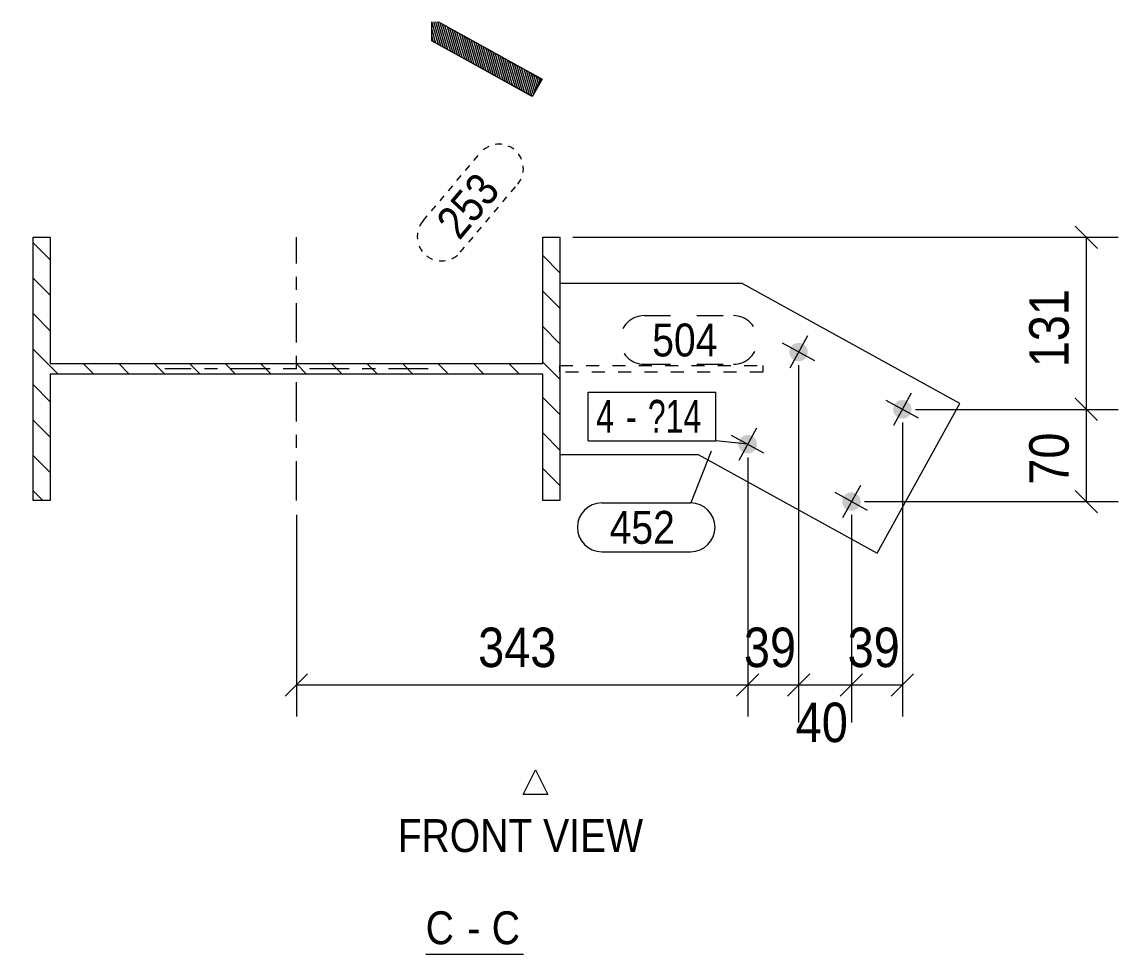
# Model space of a CAD drawing. Header units: millimetres. Extents: x 2 to 825, y 1 to 579.
# Drawn here: x 551.9 to 635.2, y 262.8 to 333.6 of the extents above; entities that cross this region are included whole.
import ezdxf

# ---------------------------------------------------------------- set-up
doc = ezdxf.new("R2010")
doc.units = ezdxf.units.MM
for name, pattern in [('XKITLINE00', [0]), ('XKITLINE01', [4, 1, -1, 1, -1]), ('XKITLINE02', [4, 2, -2]), ('XKITLINE03', [6, 3, -1, 1, -1]), ('XKITLINE04', [3, 0.5, -0.5, 0.5, -0.5, 0.5, -0.5])]:
    doc.linetypes.add(name, pattern=pattern)
for name, color, linetype, lineweight in [('Bolt', 3, 'Continuous', 0), ('BoltMark', 7, 'Continuous', 0), ('Dimensions', 7, 'Continuous', 0), ('OtherObjectType', 7, 'Continuous', 0), ('Part', 2, 'Continuous', 0), ('PartMark', 7, 'Continuous', 0)]:
    doc.layers.add(name, color=color, linetype=linetype, lineweight=lineweight)
doc.styles.add('ARIAL', font='ARIAL.TTF')
doc.styles.add('ARIAL_NARROW', font='ARIALN.TTF')

# ---------------------------------------------------------------- blocks, each defined once
blk = doc.blocks.new('*A10')
at = {"layer": 'Part', "color": 7, "linetype": 'XKITLINE00', "lineweight": 0}
for p, q in [((592.783, 317.272), (592.783, 317.272)), ((592.783, 317.272), (592.783, 317.272)), ((554.083, 315.561), (552.783, 316.861)), ((592.783, 314.578), (591.483, 315.878)), ((554.083, 312.867), (552.783, 314.167)), ((592.783, 311.884), (591.483, 313.184)), ((554.083, 310.173), (552.783, 311.473)), ((592.783, 309.19), (591.483, 310.49)), ((554.689, 306.872), (552.783, 308.779)), ((557.383, 306.872), (556.583, 307.672)), ((560.078, 306.872), (559.278, 307.672)), ((562.772, 306.872), (561.972, 307.672)), ((565.466, 306.872), (564.666, 307.672)), ((568.16, 306.872), (567.36, 307.672)), ((570.854, 306.872), (570.054, 307.672)), ((573.548, 306.872), (572.748, 307.672)), ((576.242, 306.872), (575.442, 307.672)), ((578.936, 306.872), (578.136, 307.672)), ((581.63, 306.872), (580.83, 307.672)), ((584.324, 306.872), (583.524, 307.672)), ((587.018, 306.872), (586.218, 307.672)), ((589.712, 306.872), (588.912, 307.672)), ((592.783, 306.496), (591.483, 307.796)), ((554.083, 304.785), (552.783, 306.085)), ((592.783, 303.802), (591.483, 305.102)), ((554.083, 302.091), (552.783, 303.391)), ((592.783, 301.108), (591.483, 302.408)), ((554.083, 299.397), (552.783, 300.697)), ((592.783, 298.414), (591.483, 299.714)), ((553.513, 297.272), (552.783, 298.003))]:
    blk.add_line(p, q, dxfattribs=at)
blk = doc.blocks.new('*A11')
at = {"layer": 'Part', "color": 7, "linetype": 'XKITLINE00', "lineweight": 0}
for p, q in [((583.557, 331.928), (583.065, 333.632)), ((583.375, 332.029), (583.065, 333.103)), ((583.739, 331.828), (583.218, 333.632)), ((583.921, 331.727), (583.371, 333.632)), ((584.103, 331.627), (583.524, 333.632)), ((584.285, 331.527), (583.696, 333.567)), ((584.467, 331.426), (583.878, 333.467)), ((584.649, 331.326), (584.06, 333.366)), ((584.831, 331.225), (584.242, 333.266)), ((585.013, 331.125), (584.424, 333.166)), ((585.195, 331.025), (584.606, 333.065)), ((583.193, 332.129), (583.065, 332.573)), ((585.377, 330.924), (584.788, 332.965)), ((585.559, 330.824), (584.97, 332.864)), ((585.741, 330.723), (585.152, 332.764)), ((585.923, 330.623), (585.334, 332.664)), ((586.105, 330.523), (585.516, 332.563)), ((586.287, 330.422), (585.697, 332.463)), ((586.469, 330.322), (585.879, 332.362)), ((586.651, 330.221), (586.061, 332.262)), ((586.833, 330.121), (586.243, 332.162)), ((587.015, 330.02), (586.425, 332.061)), ((587.197, 329.92), (586.607, 331.961)), ((587.379, 329.82), (586.789, 331.86)), ((587.561, 329.719), (586.971, 331.76)), ((587.743, 329.619), (587.153, 331.659)), ((587.925, 329.518), (587.335, 331.559)), ((588.107, 329.418), (587.517, 331.459)), ((588.289, 329.318), (587.699, 331.358)), ((588.471, 329.217), (587.881, 331.258)), ((588.653, 329.117), (588.063, 331.157)), ((588.835, 329.016), (588.245, 331.057)), ((589.017, 328.916), (588.427, 330.957)), ((589.198, 328.816), (588.609, 330.856)), ((589.38, 328.715), (588.791, 330.756)), ((589.562, 328.615), (588.973, 330.655)), ((589.744, 328.514), (589.155, 330.555)), ((589.926, 328.414), (589.337, 330.455)), ((590.108, 328.313), (589.519, 330.354)), ((590.29, 328.213), (589.701, 330.254)), ((590.472, 328.113), (589.883, 330.153)), ((590.654, 328.012), (590.065, 330.053)), ((590.78, 328.108), (590.247, 329.952)), ((590.881, 328.288), (590.429, 329.852)), ((590.981, 328.469), (590.611, 329.752)), ((591.082, 328.65), (590.793, 329.651)), ((591.183, 328.83), (590.975, 329.551)), ((591.284, 329.011), (591.157, 329.45)), ((591.384, 329.192), (591.339, 329.35))]:
    blk.add_line(p, q, dxfattribs=at)
blk = doc.blocks.new('*A90')
at = {"layer": 'Bolt'}
for points in [[(610.551, 307.956), (610.522, 307.974), (610.494, 307.995), (610.467, 308.016), (610.442, 308.039), (610.417, 308.063), (610.394, 308.088), (610.372, 308.114), (610.351, 308.142), (610.332, 308.17), (610.314, 308.199), (610.297, 308.23), (610.282, 308.26), (610.269, 308.292), (610.257, 308.324), (610.246, 308.357), (610.238, 308.39), (610.23, 308.424), (610.225, 308.458), (610.221, 308.492), (610.219, 308.526), (610.219, 308.561), (610.22, 308.595), (610.223, 308.629), (610.228, 308.663), (610.234, 308.697), (610.242, 308.73), (610.252, 308.763), (610.263, 308.796), (610.276, 308.828), (610.29, 308.859), (610.306, 308.889), (610.323, 308.919), (610.342, 308.948), (610.362, 308.976), (610.384, 309.003), (610.407, 309.028), (610.431, 309.053), (610.456, 309.076), (610.482, 309.098), (610.509, 309.119), (610.538, 309.138), (610.567, 309.156), (610.597, 309.173), (610.628, 309.188), (610.66, 309.201), (610.692, 309.213), (610.725, 309.224), (610.758, 309.232), (610.791, 309.239), (610.825, 309.245), (610.86, 309.249), (610.894, 309.251), (610.928, 309.251), (610.963, 309.25), (610.997, 309.247), (611.031, 309.242), (611.065, 309.236), (611.098, 309.228), (611.131, 309.218), (611.163, 309.207), (611.195, 309.194), (611.227, 309.18), (611.257, 309.164), (611.287, 309.147), (611.316, 309.128), (611.343, 309.108), (611.37, 309.086), (611.396, 309.063), (611.42, 309.039), (611.444, 309.014), (611.466, 308.988), (611.487, 308.961), (611.506, 308.932), (611.524, 308.903), (611.541, 308.873), (611.556, 308.842), (611.569, 308.81), (611.581, 308.778), (611.591, 308.745), (611.6, 308.712), (611.607, 308.678), (611.613, 308.645), (611.616, 308.61), (611.618, 308.576), (611.619, 308.542), (611.617, 308.507), (611.614, 308.473), (611.61, 308.439), (611.603, 308.405), (611.595, 308.372), (611.586, 308.339), (611.575, 308.306), (611.562, 308.275), (611.547, 308.243), (611.532, 308.213), (611.514, 308.183), (611.496, 308.154), (611.475, 308.127), (611.454, 308.1), (611.431, 308.074), (611.407, 308.05), (611.382, 308.026), (611.356, 308.004), (611.328, 307.983), (611.3, 307.964), (611.271, 307.946), (611.24, 307.929), (611.21, 307.914), (611.178, 307.901), (611.146, 307.889), (611.113, 307.879), (611.08, 307.87), (611.046, 307.863), (611.012, 307.857), (610.978, 307.854), (610.944, 307.852), (610.909, 307.851), (610.875, 307.853), (610.841, 307.856), (610.807, 307.86), (610.773, 307.867), (610.74, 307.875), (610.707, 307.884), (610.674, 307.895), (610.642, 307.908), (610.611, 307.922), (610.581, 307.938)], [(618.43, 303.606), (618.401, 303.625), (618.374, 303.645), (618.347, 303.667), (618.321, 303.69), (618.296, 303.714), (618.273, 303.739), (618.251, 303.765), (618.23, 303.793), (618.211, 303.821), (618.193, 303.85), (618.176, 303.88), (618.161, 303.911), (618.148, 303.943), (618.136, 303.975), (618.126, 304.008), (618.117, 304.041), (618.11, 304.075), (618.104, 304.109), (618.101, 304.143), (618.099, 304.177), (618.098, 304.211), (618.099, 304.246), (618.102, 304.28), (618.107, 304.314), (618.113, 304.348), (618.121, 304.381), (618.131, 304.414), (618.142, 304.447), (618.155, 304.478), (618.169, 304.51), (618.185, 304.54), (618.203, 304.57), (618.221, 304.599), (618.242, 304.626), (618.263, 304.653), (618.286, 304.679), (618.31, 304.703), (618.335, 304.727), (618.361, 304.749), (618.389, 304.77), (618.417, 304.789), (618.446, 304.807), (618.476, 304.824), (618.507, 304.839), (618.539, 304.852), (618.571, 304.864), (618.604, 304.874), (618.637, 304.883), (618.671, 304.89), (618.705, 304.896), (618.739, 304.899), (618.773, 304.901), (618.808, 304.902), (618.842, 304.901), (618.876, 304.898), (618.91, 304.893), (618.944, 304.887), (618.977, 304.879), (619.01, 304.869), (619.043, 304.858), (619.075, 304.845), (619.106, 304.831), (619.136, 304.815), (619.166, 304.797), (619.195, 304.779), (619.223, 304.758), (619.249, 304.737), (619.275, 304.714), (619.3, 304.69), (619.323, 304.665), (619.345, 304.639), (619.366, 304.611), (619.385, 304.583), (619.403, 304.554), (619.42, 304.523), (619.435, 304.493), (619.448, 304.461), (619.46, 304.429), (619.471, 304.396), (619.479, 304.363), (619.486, 304.329), (619.492, 304.295), (619.496, 304.261), (619.498, 304.227), (619.498, 304.192), (619.497, 304.158), (619.494, 304.124), (619.489, 304.09), (619.483, 304.056), (619.475, 304.023), (619.465, 303.99), (619.454, 303.957), (619.441, 303.925), (619.427, 303.894), (619.411, 303.864), (619.394, 303.834), (619.375, 303.805), (619.355, 303.777), (619.333, 303.751), (619.31, 303.725), (619.286, 303.7), (619.261, 303.677), (619.235, 303.655), (619.207, 303.634), (619.179, 303.615), (619.15, 303.597), (619.12, 303.58), (619.089, 303.565), (619.057, 303.552), (619.025, 303.54), (618.992, 303.529), (618.959, 303.521), (618.925, 303.514), (618.891, 303.508), (618.857, 303.504), (618.823, 303.502), (618.789, 303.502), (618.754, 303.503), (618.72, 303.506), (618.686, 303.511), (618.652, 303.517), (618.619, 303.525), (618.586, 303.535), (618.553, 303.546), (618.522, 303.559), (618.49, 303.573), (618.46, 303.589)], [(606.685, 300.952), (606.656, 300.971), (606.628, 300.991), (606.601, 301.012), (606.576, 301.035), (606.551, 301.059), (606.528, 301.084), (606.506, 301.111), (606.485, 301.138), (606.466, 301.166), (606.448, 301.196), (606.431, 301.226), (606.416, 301.257), (606.402, 301.288), (606.391, 301.32), (606.38, 301.353), (606.371, 301.386), (606.364, 301.42), (606.359, 301.454), (606.355, 301.488), (606.353, 301.522), (606.353, 301.557), (606.354, 301.591), (606.357, 301.625), (606.362, 301.659), (606.368, 301.693), (606.376, 301.727), (606.386, 301.76), (606.397, 301.792), (606.41, 301.824), (606.424, 301.855), (606.44, 301.886), (606.457, 301.915), (606.476, 301.944), (606.496, 301.972), (606.518, 301.999), (606.54, 302.024), (606.564, 302.049), (606.59, 302.072), (606.616, 302.094), (606.643, 302.115), (606.672, 302.135), (606.701, 302.153), (606.731, 302.169), (606.762, 302.184), (606.794, 302.198), (606.826, 302.21), (606.859, 302.22), (606.892, 302.229), (606.925, 302.236), (606.959, 302.241), (606.994, 302.245), (607.028, 302.247), (607.062, 302.247), (607.097, 302.246), (607.131, 302.243), (607.165, 302.238), (607.199, 302.232), (607.232, 302.224), (607.265, 302.214), (607.297, 302.203), (607.329, 302.19), (607.361, 302.176), (607.391, 302.16), (607.421, 302.143), (607.449, 302.124), (607.477, 302.104), (607.504, 302.082), (607.53, 302.06), (607.554, 302.036), (607.578, 302.01), (607.6, 301.984), (607.621, 301.957), (607.64, 301.928), (607.658, 301.899), (607.674, 301.869), (607.69, 301.838), (607.703, 301.806), (607.715, 301.774), (607.725, 301.741), (607.734, 301.708), (607.741, 301.675), (607.746, 301.641), (607.75, 301.607), (607.752, 301.572), (607.753, 301.538), (607.751, 301.504), (607.748, 301.469), (607.744, 301.435), (607.737, 301.402), (607.729, 301.368), (607.72, 301.335), (607.709, 301.303), (607.696, 301.271), (607.681, 301.24), (607.666, 301.209), (607.648, 301.179), (607.629, 301.151), (607.609, 301.123), (607.588, 301.096), (607.565, 301.07), (607.541, 301.046), (607.516, 301.022), (607.489, 301), (607.462, 300.98), (607.434, 300.96), (607.404, 300.942), (607.374, 300.926), (607.343, 300.911), (607.312, 300.897), (607.28, 300.885), (607.247, 300.875), (607.214, 300.866), (607.18, 300.859), (607.146, 300.854), (607.112, 300.85), (607.078, 300.848), (607.043, 300.847), (607.009, 300.849), (606.975, 300.852), (606.941, 300.856), (606.907, 300.863), (606.874, 300.871), (606.841, 300.88), (606.808, 300.891), (606.776, 300.904), (606.745, 300.919), (606.714, 300.934)], [(614.564, 296.603), (614.535, 296.621), (614.508, 296.641), (614.481, 296.663), (614.455, 296.686), (614.43, 296.71), (614.407, 296.735), (614.385, 296.761), (614.364, 296.789), (614.345, 296.817), (614.327, 296.846), (614.31, 296.876), (614.295, 296.907), (614.282, 296.939), (614.27, 296.971), (614.26, 297.004), (614.251, 297.037), (614.244, 297.071), (614.238, 297.105), (614.235, 297.139), (614.233, 297.173), (614.232, 297.207), (614.233, 297.242), (614.236, 297.276), (614.241, 297.31), (614.247, 297.344), (614.255, 297.377), (614.265, 297.41), (614.276, 297.443), (614.289, 297.475), (614.303, 297.506), (614.319, 297.536), (614.337, 297.566), (614.355, 297.595), (614.375, 297.623), (614.397, 297.649), (614.42, 297.675), (614.444, 297.7), (614.469, 297.723), (614.495, 297.745), (614.523, 297.766), (614.551, 297.785), (614.58, 297.803), (614.61, 297.82), (614.641, 297.835), (614.673, 297.848), (614.705, 297.86), (614.738, 297.871), (614.771, 297.879), (614.805, 297.886), (614.839, 297.892), (614.873, 297.896), (614.907, 297.898), (614.942, 297.898), (614.976, 297.897), (615.01, 297.894), (615.044, 297.889), (615.078, 297.883), (615.111, 297.875), (615.144, 297.865), (615.177, 297.854), (615.209, 297.841), (615.24, 297.827), (615.27, 297.811), (615.3, 297.794), (615.329, 297.775), (615.357, 297.755), (615.383, 297.733), (615.409, 297.71), (615.434, 297.686), (615.457, 297.661), (615.479, 297.635), (615.5, 297.607), (615.519, 297.579), (615.537, 297.55), (615.554, 297.52), (615.569, 297.489), (615.582, 297.457), (615.594, 297.425), (615.605, 297.392), (615.613, 297.359), (615.62, 297.325), (615.626, 297.291), (615.63, 297.257), (615.632, 297.223), (615.632, 297.189), (615.631, 297.154), (615.628, 297.12), (615.623, 297.086), (615.617, 297.052), (615.609, 297.019), (615.599, 296.986), (615.588, 296.953), (615.575, 296.921), (615.561, 296.89), (615.545, 296.86), (615.528, 296.83), (615.509, 296.801), (615.489, 296.773), (615.467, 296.747), (615.444, 296.721), (615.42, 296.696), (615.395, 296.673), (615.369, 296.651), (615.341, 296.63), (615.313, 296.611), (615.284, 296.593), (615.254, 296.576), (615.223, 296.561), (615.191, 296.548), (615.159, 296.536), (615.126, 296.525), (615.093, 296.517), (615.059, 296.51), (615.025, 296.504), (614.991, 296.501), (614.957, 296.498), (614.923, 296.498), (614.888, 296.499), (614.854, 296.502), (614.82, 296.507), (614.786, 296.513), (614.753, 296.521), (614.72, 296.531), (614.687, 296.542), (614.655, 296.555), (614.624, 296.569), (614.594, 296.585)]]:
    blk.add_hatch(color=3, dxfattribs=at).paths.add_polyline_path(points, flags=17)
at = {"layer": 'Bolt', "color": 3, "linetype": 'XKITLINE00', "lineweight": 0}
for p, q in [((611.595, 309.777), (610.242, 307.325)), ((612.144, 307.875), (609.693, 309.228)), ((620.024, 303.525), (617.572, 304.878)), ((619.475, 305.428), (618.122, 302.976)), ((608.278, 300.871), (605.827, 302.224)), ((607.729, 302.773), (606.376, 300.322)), ((615.609, 298.424), (614.256, 295.972)), ((616.158, 296.521), (613.706, 297.875))]:
    blk.add_line(p, q, dxfattribs=at)
blk = doc.blocks.new('*A91')
at = {"layer": 'Part', "color": 2, "linetype": 'XKITLINE00', "lineweight": 0}
for p, q in [((552.783, 297.272), (552.783, 317.272)), ((552.783, 317.272), (554.083, 317.272)), ((554.083, 317.272), (554.083, 307.672)), ((591.483, 307.672), (591.483, 317.272)), ((591.483, 317.272), (592.783, 317.272)), ((592.783, 317.272), (592.783, 297.272)), ((554.083, 307.672), (591.483, 307.672)), ((591.483, 306.872), (554.083, 306.872)), ((554.083, 306.872), (554.083, 297.272)), ((591.483, 297.272), (591.483, 306.872)), ((554.083, 297.272), (552.783, 297.272)), ((592.783, 297.272), (591.483, 297.272))]:
    blk.add_line(p, q, dxfattribs=at)
at = {"layer": 'Part', "color": 7, "linetype": 'XKITLINE03', "lineweight": 0}
for p, q in [((572.783, 297.272), (572.783, 317.272)), ((582.783, 307.272), (562.783, 307.272))]:
    blk.add_line(p, q, dxfattribs=at)
blk = doc.blocks.new('*A92')
at = {"layer": 'Part', "color": 2, "linetype": 'XKITLINE00', "lineweight": 0}
for p, q in [((606.633, 313.772), (592.783, 313.772)), ((623.158, 304.651), (606.633, 313.772)), ((616.876, 293.27), (623.158, 304.651)), ((592.783, 300.772), (603.284, 300.772)), ((603.284, 300.772), (616.876, 293.27))]:
    blk.add_line(p, q, dxfattribs=at)
at = {"layer": 'Part', "color": 7, "linetype": 'XKITLINE01', "lineweight": 0}
blk.add_line((592.783, 313.772), (592.783, 300.772), dxfattribs=at)
blk = doc.blocks.new('*A93')
at = {"layer": 'Part', "color": 7, "linetype": 'XKITLINE01', "lineweight": 0}
for p, q in [((592.782, 307.022), (592.782, 307.522)), ((592.782, 307.522), (592.783, 307.522)), ((592.782, 307.522), (608.213, 307.522)), ((608.213, 307.522), (608.213, 307.022)), ((608.213, 307.022), (592.782, 307.022))]:
    blk.add_line(p, q, dxfattribs=at)
blk = doc.blocks.new('*A94')
at = {"layer": 'Part', "color": 2, "linetype": 'XKITLINE00', "lineweight": 0}
for p, q in [((583.065, 332.2), (583.065, 333.632)), ((583.578, 333.632), (591.441, 329.293)), ((590.625, 327.982), (583.065, 332.2)), ((583.065, 332.2), (590.709, 327.982)), ((591.441, 329.293), (590.709, 327.982)), ((590.709, 327.982), (590.625, 327.982))]:
    blk.add_line(p, q, dxfattribs=at)
at = {"layer": 'Part', "color": 7, "linetype": 'XKITLINE01', "lineweight": 0}
for p, q in [((583.573, 333.632), (591.349, 329.293)), ((591.349, 329.293), (590.625, 327.982)), ((591.441, 329.293), (591.349, 329.293))]:
    blk.add_line(p, q, dxfattribs=at)
blk = doc.blocks.new('*A259')
at = {"layer": 'Dimensions', "color": 7, "linetype": 'XKITLINE00', "lineweight": 0}
for p, q in [((631.934, 305.05), (633.631, 303.353)), ((619.798, 304.202), (635.183, 304.202)), ((632.783, 297.198), (632.783, 304.202)), ((631.934, 298.047), (633.631, 296.35)), ((615.932, 297.198), (635.183, 297.198))]:
    blk.add_line(p, q, dxfattribs=at)
at = {"layer": 'Dimensions', "color": 3}
for p in [(632.783, 304.202), (632.783, 297.198)]:
    blk.add_point(p, dxfattribs=at)
at = {"layer": 'Dimensions', "color": 3, "style": 'ARIAL', "width": 0.85}
blk.add_text('70', height=3, rotation=90.00021, dxfattribs=at).set_placement((631.433, 298.475))
blk = doc.blocks.new('*A260')
at = {"layer": 'Dimensions', "color": 7, "linetype": 'XKITLINE00', "lineweight": 0}
for p, q in [((631.934, 318.121), (633.631, 316.424)), ((593.783, 317.272), (635.183, 317.272)), ((632.783, 304.202), (632.783, 317.272)), ((631.934, 305.05), (633.631, 303.353)), ((619.798, 304.202), (635.183, 304.202))]:
    blk.add_line(p, q, dxfattribs=at)
at = {"layer": 'Dimensions', "color": 3}
for p in [(632.783, 317.272), (632.783, 304.202)]:
    blk.add_point(p, dxfattribs=at)
at = {"layer": 'Dimensions', "color": 3, "style": 'ARIAL', "width": 0.85}
blk.add_text('131', height=3, rotation=90.00021, dxfattribs=at).set_placement((631.433, 307.399))
blk = doc.blocks.new('*A261')
at = {"layer": 'Dimensions', "color": 7, "linetype": 'XKITLINE00', "lineweight": 0}
for p, q in [((607.053, 300.547), (607.053, 280.872)), ((572.783, 296.198), (572.783, 280.872)), ((573.631, 284.121), (571.934, 282.424)), ((607.901, 284.121), (606.204, 282.424)), ((572.783, 283.272), (607.053, 283.272))]:
    blk.add_line(p, q, dxfattribs=at)
at = {"layer": 'Dimensions', "color": 3}
for p in [(572.783, 283.272), (607.053, 283.272)]:
    blk.add_point(p, dxfattribs=at)
at = {"layer": 'Dimensions', "color": 3, "style": 'ARIAL', "width": 0.85}
blk.add_text('343', height=3, dxfattribs=at).set_placement((586.58, 284.622))
blk = doc.blocks.new('*A262')
at = {"layer": 'Dimensions', "color": 7, "linetype": 'XKITLINE00', "lineweight": 0}
for p, q in [((610.919, 307.551), (610.919, 280.872)), ((607.053, 300.547), (607.053, 280.872)), ((607.901, 284.121), (606.204, 282.424)), ((611.767, 284.121), (610.07, 282.424)), ((607.053, 283.272), (610.919, 283.272))]:
    blk.add_line(p, q, dxfattribs=at)
at = {"layer": 'Dimensions', "color": 3}
for p in [(607.053, 283.272), (610.919, 283.272)]:
    blk.add_point(p, dxfattribs=at)
at = {"layer": 'Dimensions', "color": 3, "style": 'ARIAL', "width": 0.85}
blk.add_text('39', height=3, dxfattribs=at).set_placement((606.761, 284.622))
blk = doc.blocks.new('*A263')
at = {"layer": 'Dimensions', "color": 7, "linetype": 'XKITLINE00', "lineweight": 0}
for p, q in [((610.919, 307.551), (610.919, 280.422)), ((614.932, 296.198), (614.932, 280.422)), ((611.767, 284.121), (610.07, 282.424)), ((615.781, 284.121), (614.084, 282.424)), ((610.919, 283.272), (614.932, 283.272))]:
    blk.add_line(p, q, dxfattribs=at)
at = {"layer": 'Dimensions', "color": 3}
for p in [(610.919, 283.272), (614.932, 283.272)]:
    blk.add_point(p, dxfattribs=at)
at = {"layer": 'Dimensions', "color": 3, "style": 'ARIAL', "width": 0.85}
blk.add_text('40', height=3, dxfattribs=at).set_placement((610.7, 278.922))
blk = doc.blocks.new('*A264')
at = {"layer": 'Dimensions', "color": 7, "linetype": 'XKITLINE00', "lineweight": 0}
for p, q in [((618.798, 303.202), (618.798, 280.872)), ((614.932, 296.198), (614.932, 280.872)), ((615.781, 284.121), (614.084, 282.424)), ((619.647, 284.121), (617.95, 282.424)), ((614.932, 283.272), (618.798, 283.272))]:
    blk.add_line(p, q, dxfattribs=at)
at = {"layer": 'Dimensions', "color": 3}
for p in [(614.932, 283.272), (618.798, 283.272)]:
    blk.add_point(p, dxfattribs=at)
at = {"layer": 'Dimensions', "color": 3, "style": 'ARIAL', "width": 0.85}
blk.add_text('39', height=3, dxfattribs=at).set_placement((614.64, 284.622))
blk = doc.blocks.new('*A265')
at = {"layer": 'BoltMark', "color": 7, "linetype": 'XKITLINE00', "lineweight": 0}
for p, q in [((594.939, 305.519), (604.627, 305.519)), ((594.939, 301.819), (594.939, 305.519)), ((604.627, 301.819), (604.627, 305.519)), ((594.939, 301.819), (604.627, 301.819)), ((607.053, 301.547), (604.627, 301.819))]:
    blk.add_line(p, q, dxfattribs=at)
at = {"layer": 'BoltMark', "color": 3, "style": 'ARIAL_NARROW', "width": 0.85}
for s, p in [('4', (595.539, 302.419)), ('?14', (599.468, 302.419)), ('-', (597.809, 302.419))]:
    blk.add_text(s, height=2.5, dxfattribs=at).set_placement(p)
blk = doc.blocks.new('*A266')
at = {"layer": 'PartMark', "color": 7, "linetype": 'XKITLINE04', "lineweight": 0}
for p, q in [((582.393, 318.516), (586.752, 323.686)), ((585.222, 316.131), (589.581, 321.301))]:
    blk.add_line(p, q, dxfattribs=at)
for centre, start, end in [((588.167, 322.494), 319.86526, 139.86526), ((583.808, 317.323), 139.86526, 319.86526)]:
    blk.add_arc(centre, 1.85, start, end, dxfattribs=at)
at = {"layer": 'PartMark', "color": 3, "style": 'ARIAL', "width": 0.85}
blk.add_text('253', height=2.5, rotation=49.86452, dxfattribs=at).set_placement((585.15, 316.976))
blk = doc.blocks.new('*A267')
at = {"layer": 'PartMark', "color": 7, "linetype": 'XKITLINE02', "lineweight": 0}
for p, q in [((599.2, 311.322), (605.963, 311.322)), ((599.2, 307.622), (605.963, 307.622))]:
    blk.add_line(p, q, dxfattribs=at)
for centre, start, end in [((599.2, 309.472), 90, 270), ((605.963, 309.472), 270, 90)]:
    blk.add_arc(centre, 1.85, start, end, dxfattribs=at)
at = {"layer": 'PartMark', "color": 3, "style": 'ARIAL', "width": 0.85}
blk.add_text('504', height=2.5, dxfattribs=at).set_placement((599.8, 308.222))
blk = doc.blocks.new('*A268')
at = {"layer": 'PartMark', "color": 7, "linetype": 'XKITLINE00', "lineweight": 0}
for p, q in [((604.28, 301.034), (602.727, 297.088)), ((595.965, 297.088), (602.727, 297.088)), ((595.965, 293.388), (602.727, 293.388))]:
    blk.add_line(p, q, dxfattribs=at)
for centre, start, end in [((595.965, 295.238), 90, 270), ((602.727, 295.238), 270, 90)]:
    blk.add_arc(centre, 1.85, start, end, dxfattribs=at)
at = {"layer": 'PartMark', "color": 3, "style": 'ARIAL', "width": 0.85}
blk.add_text('452', height=2.5, dxfattribs=at).set_placement((596.565, 293.988))
blk = doc.blocks.new('*A269')
at = {"layer": 'OtherObjectType', "color": 7, "linetype": 'XKITLINE00', "lineweight": 0}
for p, q in [((545.708, 305.04), (545.708, 306.915)), ((545.708, 306.915), (547.583, 305.977)), ((547.583, 305.977), (545.708, 305.04)), ((547.583, 305.977), (547.583, 305.977)), ((589.995, 274.947), (590.933, 276.822)), ((590.933, 276.822), (591.87, 274.947)), ((590.933, 276.822), (590.933, 276.822)), ((591.87, 274.947), (589.995, 274.947)), ((582.596, 262.822), (590.02, 262.822))]:
    blk.add_line(p, q, dxfattribs=at)
at = {"layer": 'OtherObjectType', "color": 7, "style": 'ARIAL', "width": 0.85}
blk.add_text('TOP VIEW', height=2.5, rotation=90, dxfattribs=at).set_placement((543.833, 297.827))
for s, p in [('FRONT VIEW', (580.469, 270.572)), ('C', (582.596, 263.572)), ('C', (587.613, 263.572)), ('-', (585.753, 263.572))]:
    blk.add_text(s, height=2.5, dxfattribs=at).set_placement(p)

msp = doc.modelspace()

# ---------------------------------------------------------------- block references
at = {"lineweight": 0}
for name in ['*A11', '*A94', '*A266', '*A260', '*A10', '*A91', '*A92', '*A267', '*A90', '*A93', '*A262', '*A263', '*A265', '*A259', '*A264', '*A261', '*A268']:
    msp.add_blockref(name, (0, 0), dxfattribs=at)
at = {"layer": 'OtherObjectType', "lineweight": 0}
msp.add_blockref('*A269', (0, 0), dxfattribs=at)

doc.saveas('drawing.dxf')
